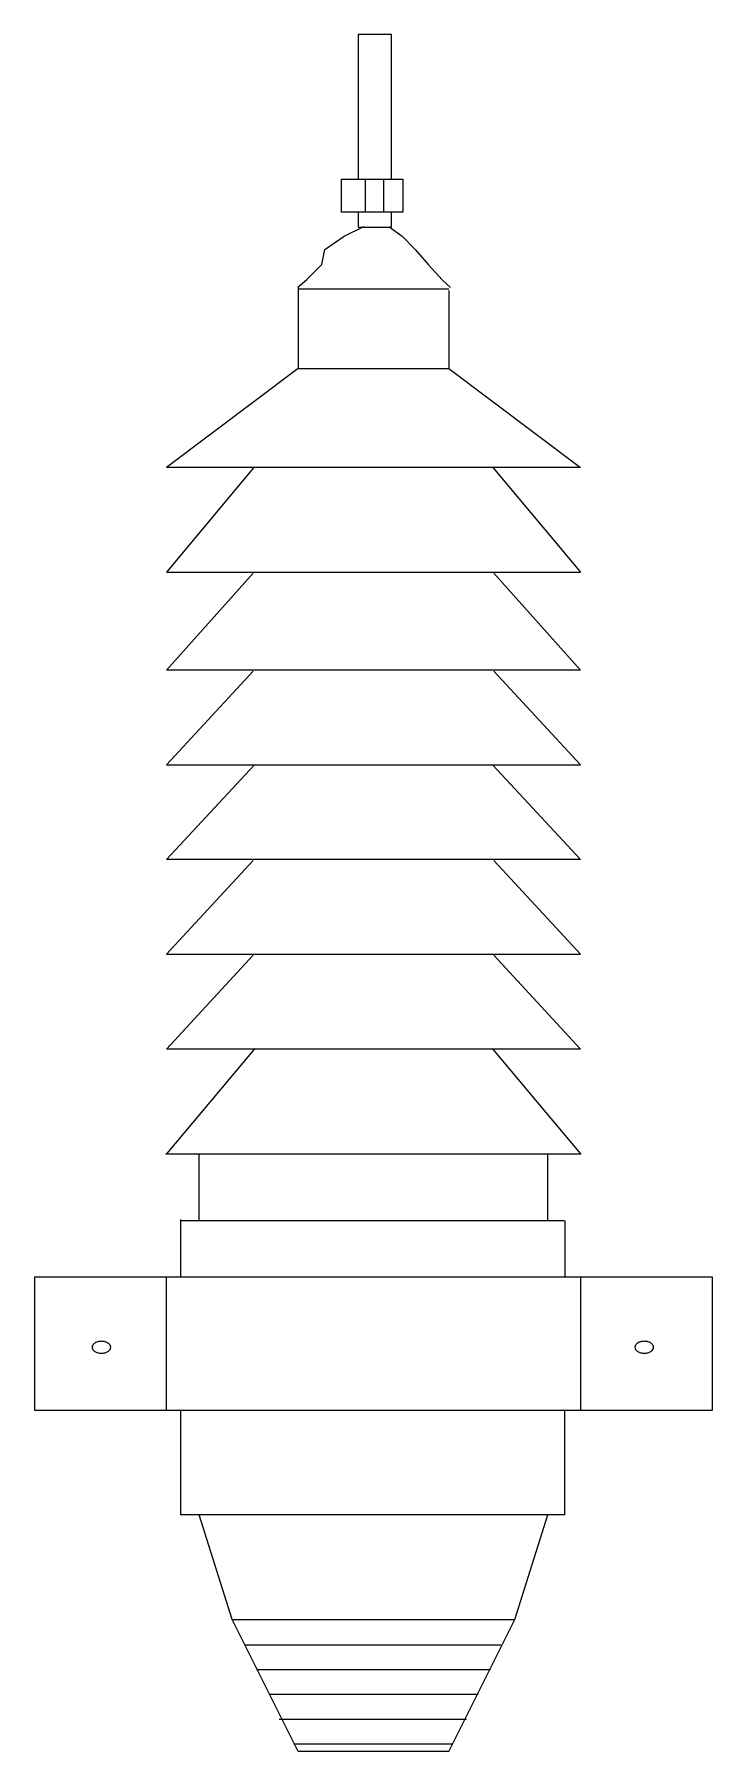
# Model space of a CAD drawing. Extents: x -0.0048 to 0.005, y 0 to 0.0248.
import ezdxf

# ---------------------------------------------------------------- set-up
doc = ezdxf.new("R2010")
doc.units = 0
doc.header["$LTSCALE"] = 250
doc.header["$MEASUREMENT"] = 0
doc.layers.add('DETALHES-DIVERSOS', color=7, linetype='CONTINUOUS')

msp = doc.modelspace()

# ---------------------------------------------------------------- linework, layer by layer
at = {"layer": 'DETALHES-DIVERSOS'}
for p, q in [((-9.163616333018876e-05, 0.02482464413965102), (-9.163616333018876e-05, 0.02273629519117415)), ((0.0003895359862590708, 0.0248246441396513), (-9.163616333018876e-05, 0.02482464413965102)), ((0.0003895359862590708, 0.02273629519117415), (0.0003895359862590708, 0.0248246441396513)), ((-0.0003356918335242765, 0.02273629519117415), (0.000552363391277122, 0.02273629519117415)), ((-0.0003356918335242765, 0.02226016706617401), (-0.0003356918335242765, 0.02273629519117415)), ((-9.163616333018876e-05, 0.02273629519117415), (0.0003895359862590708, 0.02273629519117415)), ((1.111524936786568e-05, 0.02226016706617401), (1.111524936786568e-05, 0.02273629519117415)), ((0.0002766243340976415, 0.02226016706617401), (0.0002766243340976415, 0.02273629519117415)), ((0.000552363391277122, 0.02273629519117415), (0.000552363391277122, 0.02226016706617401)), ((0.000552363391277122, 0.02226016706617401), (-0.0003356918335242765, 0.02226016706617401)), ((-9.163616333018876e-05, 0.02226016706617401), (-9.163616333018876e-05, 0.02204478781684394)), ((0.0003895359862590708, 0.02204478781684394), (0.0003895359862590708, 0.02226016706617401)), ((-0.0005763132901762114, 0.02172121556834827), (-0.0002944529727380574, 0.02191189772831198)), ((-0.0002944529727380574, 0.02191189772831198), (-1.882797441427053e-05, 0.02204696394530359)), ((-9.163616333018876e-05, 0.02204478781684394), (0.0003895359862590708, 0.02204478781684394)), ((-1.882797441427053e-05, 0.02204696394530359), (-5.916175515596755e-06, 0.02205038119339447)), ((0.0003515155185032648, 0.02204831535066204), (0.0003565259742835392, 0.02204693389887269)), ((0.0003565259742835392, 0.02204693389887269), (0.0005421334188274174, 0.02191165735686784)), ((0.0005421334188274174, 0.02191165735686784), (0.000729732181506404, 0.02172040431472289)), ((-0.0006181412814412757, 0.02150308599406459), (-0.0005763132901762114, 0.02172121556834827)), ((0.000729732181506404, 0.02172040431472289), (0.0009218114099907027, 0.0215011630225076)), ((-0.0008339503843732277, 0.02128567753411359), (-0.0006181412814412757, 0.02150308599406459)), ((0.0009218114099907027, 0.0215011630225076), (0.00112086025194913, 0.02128192173029314)), ((-0.0009660264424030118, 0.02117563406858536), (-0.0008339503843732277, 0.02128567753411359)), ((-0.0009565675180095434, 0.02117174521195503), (-0.0009565675180095434, 0.02000566022453659)), ((-0.0009565675180095434, 0.02115329075235123), (0.001212930321929095, 0.02115329075235123)), ((0.00112086025194913, 0.02128192173029314), (0.001240443121387491, 0.02117223466263557)), ((0.001212930321929095, 0.02112943983772181), (0.001212930321929095, 0.02000566022453659)), ((-0.0009565675180095434, 0.02000566022453659), (-0.002861080018010109, 0.01857727584953672)), ((-0.0009565675180095434, 0.02000566022453659), (0.001212930321929095, 0.02000566022453659)), ((0.001212930321929095, 0.02000566022453659), (0.003117442821929661, 0.01857727584953672)), ((0.003117442821929661, 0.01857727584953672), (-0.002861080018010109, 0.01857727584953672)), ((-0.001602835829755678, 0.01856870274072747), (-0.002861080018010109, 0.01706479388620175)), ((0.001856264937251662, 0.01857090301304515), (0.003117442821929661, 0.01706479388620175)), ((-0.002861080018010109, 0.01706479388620175), (0.003117442821929661, 0.01706479388620175)), ((-0.001610077341291094, 0.01705078964374052), (-0.002861080018010109, 0.01564974248170814)), ((0.001866440145210368, 0.01705078964374052), (0.003117442821929661, 0.01564974248170814)), ((0.003117442821929661, 0.01564974248170814), (-0.002861080018010109, 0.01564974248170814)), ((-0.001606158018587767, 0.0156386777312742), (-0.002861080018010109, 0.01428340635663383)), ((0.001862520822506486, 0.0156386777312742), (0.003117442821929661, 0.01428340635663383)), ((-0.002861080018010109, 0.01428340635663383), (0.003117442821929661, 0.01428340635663383)), ((-0.001595819770494056, 0.01428009529227087), (-0.002861080018010109, 0.01291707023156119)), ((0.001852182574413053, 0.01428009529227087), (0.003117442821929661, 0.01291707023156119)), ((0.003117442821929661, 0.01291707023156119), (-0.002861080018010109, 0.01291707023156119)), ((-0.001610445492804813, 0.01290278987546523), (-0.002861080018010109, 0.01155073410648716)), ((0.001866808296722977, 0.01290278987546523), (0.003117442821929661, 0.01155073410648716)), ((-0.002861080018010109, 0.01155073410648716), (0.003117442821929661, 0.01155073410648716)), ((-0.001609337508180209, 0.01153728473885951), (-0.002861080018010109, 0.01018439798141368)), ((0.00186570031209865, 0.01153728473885951), (0.003117442821929661, 0.01018439798141368)), ((-0.00158259385686893, 0.01019100635226894), (-0.002861080018010109, 0.008671916018078984)), ((0.003117442821929661, 0.01018439798141368), (-0.002861080018010109, 0.01018439798141368)), ((0.001838956660788482, 0.01019100635226894), (0.003117442821929661, 0.008671916018078984)), ((-0.002861080018010109, 0.008663456230242617), (-0.002861080018010109, 0.008682685945803348)), ((-0.002861080018010109, 0.008671916018078984), (0.003117442821929661, 0.008671916018078984)), ((-0.002384951893010523, 0.007708635098874206), (-0.002384951893010523, 0.008671916018078984)), ((0.002644609762706696, 0.007708635098874206), (0.002644609762706696, 0.008671916018078984)), ((0.003117442821929661, 0.008671916018078984), (0.003117442821929661, 0.008663456230242617)), ((-0.002659566663794077, 0.007708635098874206), (0.002884294219996086, 0.007708635098874206)), ((-0.002659066225212114, 0.007722482148805887), (-0.002659066225212114, 0.006896886360733823)), ((0.002889604401691559, 0.007707098376357469), (0.002889604401691559, 0.006896886360733823)), ((0.005021955321928839, 0.006891500017931762), (-0.004765592518009287, 0.006891500017931762)), ((-0.004765592518009287, 0.006891500017931762), (-0.004765592518009287, 0.004975962848727533)), ((-0.002861080018010109, 0.004975962848727533), (-0.002861080018010109, 0.006890931521653931)), ((0.003117442821929661, 0.006893040417621232), (0.003117442821929661, 0.004975962848727533)), ((0.005021955321928839, 0.004975962848727533), (0.005021955321928839, 0.006891500017931762)), ((-0.004765592518009287, 0.004975962848727533), (0.005021955321928839, 0.004975962848727533)), ((-0.002659066225212114, 0.004975196785701463), (-0.002659066225212947, 0.003463480885392833)), ((0.002884294219996086, 0.004971350842589151), (0.002884294219996086, 0.003463480885392833)), ((0.002884294219996086, 0.003463480885392833), (-0.002659066225212947, 0.003463480885392833)), ((-0.001908823768009271, 0.001950998922057856), (-0.002384951893010523, 0.003463480885392833)), ((0.002165186571928823, 0.001950998922057856), (0.002641314696928687, 0.003463480885392833)), ((-0.001908823768009271, 0.001950998922057856), (0.002165186571928823, 0.001950998922057856)), ((-0.0009565675180095434, 4.648642205812292e-05), (-0.001908823768009271, 0.001950998922057856)), ((0.001212930321929095, 4.648642205812292e-05), (0.002165186571928823, 0.001950998922057856)), ((-0.001735094610353094, 0.00158948486598226), (0.001965632786831706, 0.00158948486598226)), ((-0.001559858614431642, 0.001231812156553824), (0.001816947699383176, 0.001231812156553824)), ((-0.001379312436814994, 0.000874139447124278), (0.001636401521766528, 0.000874139447124278)), ((-0.001230627349367019, 0.0005164667376950094), (0.001471785889234634, 0.0005164667376950094)), ((-0.00102353026327745, 0.0001587940282665734), (0.001264688803145619, 0.0001587940282665734)), ((0.001212930321929095, 4.648642205812292e-05), (-0.0009565675180095434, 4.648642205812292e-05))]:
    msp.add_line(p, q, dxfattribs=at)
for centre, radius, start, end in [((-0.003813469973327765, 0.005819570366122073), 0.0001454284548134357, 104.9313033597104, 122.7728329723121), ((-0.003797569180531701, 0.005759941917368172), 0.000207140585811867, 90.00000000008052, 104.9313033607541), ((-0.003797569180532812, 0.005759941917356515), 0.0002071405858234878, 75.06869664060453, 89.99999999975849), ((-0.003781668387741188, 0.005819570366115412), 0.0001454284548217002, 57.22716702773134, 75.06869664009018), ((0.004018578782249427, 0.005819570366120408), 0.0001454284548153292, 104.9313033593928, 122.772832971974), ((0.004034479575045213, 0.005759941917370393), 0.0002071405858098297, 90.00000000016098, 104.9313033608215), ((0.004034479575044103, 0.005759941917356515), 0.0002071405858234878, 75.06869664060453, 89.99999999975849), ((0.004050380367836004, 0.005819570366113747), 0.0001454284548235708, 57.22716702806941, 75.0686966404078), ((-0.00387454920674879, 0.005880933377467867), 5.683655248754554e-05, 147.2426325439759, 180.0000000008802), ((-0.003874549206750455, 0.005880933377466757), 5.683655248576542e-05, 179.9999999997066, 212.7573674564831), ((-0.003837718995614581, 0.005857236693806722), 0.0001006314981857657, 122.772832970599, 147.2426325407984), ((-0.003837718995611805, 0.005904630061131233), 0.0001006314981898907, 212.7573674594695, 237.2271670287654), ((-0.00381346997332721, 0.005942296388811996), 0.000145428454813045, 237.2271670273089, 255.0686966390635), ((-0.003797569180534199, 0.006001924837583661), 0.0002071405858278747, 255.0686966404282, 270.0000000005635), ((-0.003797569180531701, 0.006001924837581163), 0.0002071405858252547, 270, 284.9313033590169), ((-0.003781668387737303, 0.005942296388815604), 0.0001454284548159478, 284.9313033589718, 302.7728329719463), ((-0.00375741936545021, 0.00585723669380811), 0.000100631498184749, 32.75736745859442, 57.22716702881318), ((-0.003757419365450487, 0.005904630061127347), 0.0001006314981852594, 302.7728329713757, 327.2426325415848), ((-0.003720589154316001, 0.005880933377467035), 5.68365524878027e-05, 0, 32.75736745692308), ((-0.003720589154313503, 0.005880933377467312), 5.683655248525547e-05, 327.2426325421416, 359.9999999994132), ((0.00395749954882868, 0.005880933377467867), 5.683655248754554e-05, 147.2426325439759, 180.0000000008802), ((0.003957499548827015, 0.005880933377466757), 5.683655248576542e-05, 179.9999999997066, 212.7573674564831), ((0.003994329759962334, 0.00585723669380811), 0.0001006314981846996, 122.7728329711868, 147.2426325414056), ((0.003994329759965387, 0.005904630061129845), 0.0001006314981888585, 212.7573674588624, 237.2271670281775), ((0.004018578782249704, 0.005942296388814217), 0.0001454284548149155, 237.2271670276469, 255.0686966393811), ((0.00403447957504327, 0.006001924837581996), 0.0002071405858258312, 255.0686966403608, 270.000000000483), ((0.004034479575044936, 0.006001924837581163), 0.0002071405858252547, 270, 284.9313033590169), ((0.00405038036783989, 0.00594229638881727), 0.0001454284548178413, 284.9313033586542, 302.7728329716082), ((0.00407462939012726, 0.00585723669380922), 0.0001006314981838743, 32.75736745812668, 57.22716702831507), ((0.004074629390126427, 0.005904630061125682), 0.0001006314981841934, 302.7728329719636, 327.242632542192), ((0.004111459601260636, 0.005880933377467035), 5.68365524878027e-05, 0, 32.75736745692308), ((0.004111459601263412, 0.005880933377467312), 5.683655248525547e-05, 327.2426325421416, 359.9999999994132)]:
    msp.add_arc(centre, radius, start, end, dxfattribs=at)

doc.saveas('drawing.dxf')
